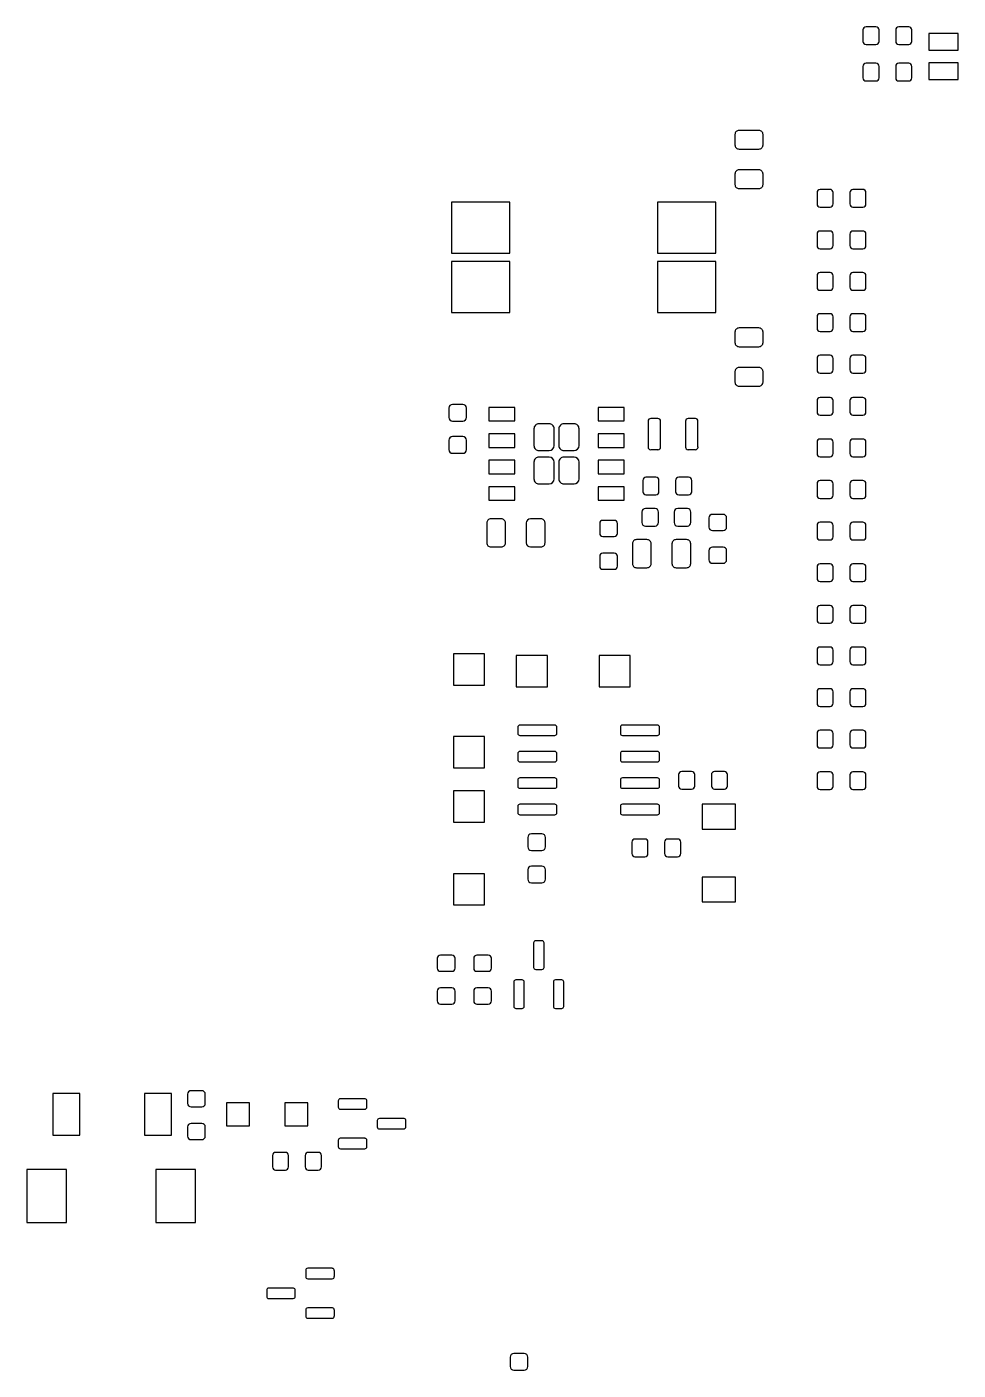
# Model space of a CAD drawing. Extents: x -210 to 210, y -160 to 160.
# Drawn here: x -149.2 to -104.4, y -79 to -14.4 of the extents above; entities that cross this region are included whole.
import ezdxf

# ---------------------------------------------------------------- set-up
doc = ezdxf.new("R2010")
doc.units = 0
doc.header["$MEASUREMENT"] = 0
doc.layers.get('0').update_dxf_attribs({"linetype": 'CONTINUOUS'})

msp = doc.modelspace()

# ---------------------------------------------------------------- linework, layer by layer
for points in [[(-108.2, -14.525, 0.415588), (-108.35, -14.375), (-108.35, -14.375), (-108.825, -14.375), (-108.825, -14.375, 0.414407), (-108.975, -14.525), (-108.975, -14.525), (-108.975, -15.075), (-108.975, -15.075, 0.412847), (-108.825, -15.225), (-108.825, -15.225), (-108.35, -15.225), (-108.35, -15.225, 0.414021), (-108.2, -15.075), (-108.2, -15.075), (-108.2, -14.525)], [(-106.625, -14.525, 0.415588), (-106.775, -14.375), (-106.775, -14.375), (-107.25, -14.375), (-107.25, -14.375, 0.414407), (-107.4, -14.525), (-107.4, -14.525), (-107.4, -15.075), (-107.4, -15.075, 0.412847), (-107.25, -15.225), (-107.25, -15.225), (-106.775, -15.225), (-106.775, -15.225, 0.414021), (-106.625, -15.075), (-106.625, -15.075), (-106.625, -14.525)], [(-108.2, -16.275, 0.415588), (-108.35, -16.124999), (-108.35, -16.124999), (-108.825, -16.124999), (-108.825, -16.124999, 0.414407), (-108.975, -16.275), (-108.975, -16.275), (-108.975, -16.825), (-108.975, -16.825, 0.412847), (-108.825, -16.975), (-108.825, -16.975), (-108.35, -16.975), (-108.35, -16.975, 0.414021), (-108.2, -16.825), (-108.2, -16.825), (-108.2, -16.275)], [(-106.625, -16.275, 0.415588), (-106.775, -16.124999), (-106.775, -16.124999), (-107.25, -16.124999), (-107.25, -16.124999, 0.414407), (-107.4, -16.275), (-107.4, -16.275), (-107.4, -16.825), (-107.4, -16.825, 0.412847), (-107.25, -16.975), (-107.25, -16.975), (-106.775, -16.975), (-106.775, -16.975, 0.414021), (-106.625, -16.825), (-106.625, -16.825), (-106.625, -16.275)], [(-113.775, -19.549999, 0.414214), (-113.975, -19.35), (-113.975, -19.35), (-114.925, -19.35), (-114.925, -19.35, 0.414214), (-115.125, -19.549999), (-115.125, -19.549999), (-115.125, -20.05), (-115.125, -20.05, 0.414214), (-114.925, -20.25), (-114.925, -20.25), (-113.975, -20.25), (-113.975, -20.25, 0.414214), (-113.775, -20.05), (-113.775, -20.05), (-113.775, -19.549999)], [(-113.775, -21.45, 0.414214), (-113.975, -21.25), (-113.975, -21.25), (-114.925, -21.25), (-114.925, -21.25, 0.414214), (-115.125, -21.45), (-115.125, -21.45), (-115.125, -21.95), (-115.125, -21.95, 0.414214), (-114.925, -22.15), (-114.925, -22.15), (-113.975, -22.15), (-113.975, -22.15, 0.414214), (-113.775, -21.95), (-113.775, -21.95), (-113.775, -21.45)], [(-110.405996, -22.34, 0.41559), (-110.555996, -22.19), (-110.555996, -22.19), (-111.031006, -22.19), (-111.031006, -22.19, 0.414385), (-111.180996, -22.34), (-111.180996, -22.34), (-111.180996, -22.89), (-111.180996, -22.89, 0.412844), (-111.031006, -23.04), (-111.031006, -23.04), (-110.555996, -23.04), (-110.555996, -23.04, 0.413999), (-110.405996, -22.89), (-110.405996, -22.89), (-110.405996, -22.34)], [(-108.831006, -22.34, 0.41559), (-108.980996, -22.19), (-108.980996, -22.19), (-109.456006, -22.19), (-109.456006, -22.19, 0.414385), (-109.605996, -22.34), (-109.605996, -22.34), (-109.605996, -22.89), (-109.605996, -22.89, 0.412844), (-109.456006, -23.04), (-109.456006, -23.04), (-108.980996, -23.04), (-108.980996, -23.04, 0.413999), (-108.831006, -22.89), (-108.831006, -22.89), (-108.831006, -22.34)], [(-110.405996, -24.34, 0.415586), (-110.555996, -24.19), (-110.555996, -24.19), (-111.031006, -24.19), (-111.031006, -24.19, 0.41439), (-111.180996, -24.34), (-111.180996, -24.34), (-111.180996, -24.89), (-111.180996, -24.89, 0.412849), (-111.031006, -25.04), (-111.031006, -25.04), (-110.555996, -25.04), (-110.555996, -25.04, 0.413999), (-110.405996, -24.89), (-110.405996, -24.89), (-110.405996, -24.34)], [(-108.831006, -24.34, 0.415586), (-108.980996, -24.19), (-108.980996, -24.19), (-109.456006, -24.19), (-109.456006, -24.19, 0.41439), (-109.605996, -24.34), (-109.605996, -24.34), (-109.605996, -24.89), (-109.605996, -24.89, 0.412849), (-109.456006, -25.04), (-109.456006, -25.04), (-108.980996, -25.04), (-108.980996, -25.04, 0.413999), (-108.831006, -24.89), (-108.831006, -24.89), (-108.831006, -24.34)], [(-110.405996, -26.34, 0.415586), (-110.555996, -26.19), (-110.555996, -26.19), (-111.031006, -26.19), (-111.031006, -26.19, 0.414385), (-111.180996, -26.34), (-111.180996, -26.34), (-111.180996, -26.89), (-111.180996, -26.89, 0.412849), (-111.031006, -27.04), (-111.031006, -27.04), (-110.555996, -27.04), (-110.555996, -27.04, 0.414004), (-110.405996, -26.89), (-110.405996, -26.89), (-110.405996, -26.34)], [(-108.831006, -26.34, 0.415586), (-108.980996, -26.19), (-108.980996, -26.19), (-109.456006, -26.19), (-109.456006, -26.19, 0.414385), (-109.605996, -26.34), (-109.605996, -26.34), (-109.605996, -26.89), (-109.605996, -26.89, 0.412849), (-109.456006, -27.04), (-109.456006, -27.04), (-108.980996, -27.04), (-108.980996, -27.04, 0.414004), (-108.831006, -26.89), (-108.831006, -26.89), (-108.831006, -26.34)], [(-110.405996, -28.315, 0.415586), (-110.555996, -28.165), (-110.555996, -28.165), (-111.031006, -28.165), (-111.031006, -28.165, 0.41439), (-111.180996, -28.315), (-111.180996, -28.315), (-111.180996, -28.865), (-111.180996, -28.865, 0.412849), (-111.031006, -29.015), (-111.031006, -29.015), (-110.555996, -29.015), (-110.555996, -29.015, 0.413999), (-110.405996, -28.865), (-110.405996, -28.865), (-110.405996, -28.315)], [(-108.831006, -28.315, 0.415586), (-108.980996, -28.165), (-108.980996, -28.165), (-109.456006, -28.165), (-109.456006, -28.165, 0.41439), (-109.605996, -28.315), (-109.605996, -28.315), (-109.605996, -28.865), (-109.605996, -28.865, 0.412849), (-109.456006, -29.015), (-109.456006, -29.015), (-108.980996, -29.015), (-108.980996, -29.015, 0.413999), (-108.831006, -28.865), (-108.831006, -28.865), (-108.831006, -28.315)], [(-113.775, -29.05, 0.414214), (-113.975, -28.85), (-113.975, -28.85), (-114.925, -28.85), (-114.925, -28.85, 0.414214), (-115.125, -29.05), (-115.125, -29.05), (-115.125, -29.55), (-115.125, -29.55, 0.414214), (-114.925, -29.75), (-114.925, -29.75), (-113.975, -29.75), (-113.975, -29.75, 0.414214), (-113.775, -29.55), (-113.775, -29.55), (-113.775, -29.05)], [(-110.405996, -30.315, 0.415586), (-110.555996, -30.165), (-110.555996, -30.165), (-111.031006, -30.165), (-111.031006, -30.165, 0.414385), (-111.180996, -30.315), (-111.180996, -30.315), (-111.180996, -30.865), (-111.180996, -30.865, 0.412849), (-111.031006, -31.015), (-111.031006, -31.015), (-110.555996, -31.015), (-110.555996, -31.015, 0.414004), (-110.405996, -30.865), (-110.405996, -30.865), (-110.405996, -30.315)], [(-108.831006, -30.315, 0.415586), (-108.980996, -30.165), (-108.980996, -30.165), (-109.456006, -30.165), (-109.456006, -30.165, 0.414385), (-109.605996, -30.315), (-109.605996, -30.315), (-109.605996, -30.865), (-109.605996, -30.865, 0.412849), (-109.456006, -31.015), (-109.456006, -31.015), (-108.980996, -31.015), (-108.980996, -31.015, 0.414004), (-108.831006, -30.865), (-108.831006, -30.865), (-108.831006, -30.315)], [(-113.775, -30.95, 0.414214), (-113.975, -30.75), (-113.975, -30.75), (-114.925, -30.75), (-114.925, -30.75, 0.414214), (-115.125, -30.95), (-115.125, -30.95), (-115.125, -31.45), (-115.125, -31.45, 0.414214), (-114.925, -31.65), (-114.925, -31.65), (-113.975, -31.65), (-113.975, -31.65, 0.414214), (-113.775, -31.45), (-113.775, -31.45), (-113.775, -30.95)], [(-110.405996, -32.340002, 0.41559), (-110.555996, -32.189998), (-110.555996, -32.189998), (-111.031006, -32.189998), (-111.031006, -32.189998, 0.414395), (-111.180996, -32.340002), (-111.180996, -32.340002), (-111.180996, -32.89), (-111.180996, -32.89, 0.412844), (-111.031006, -33.039998), (-111.031006, -33.039998), (-110.555996, -33.039998), (-110.555996, -33.039998, 0.413994), (-110.405996, -32.89), (-110.405996, -32.89), (-110.405996, -32.340002)], [(-108.831006, -32.340002, 0.41559), (-108.980996, -32.189998), (-108.980996, -32.189998), (-109.456006, -32.189998), (-109.456006, -32.189998, 0.414395), (-109.605996, -32.340002), (-109.605996, -32.340002), (-109.605996, -32.89), (-109.605996, -32.89, 0.412844), (-109.456006, -33.039998), (-109.456006, -33.039998), (-108.980996, -33.039998), (-108.980996, -33.039998, 0.413994), (-108.831006, -32.89), (-108.831006, -32.89), (-108.831006, -32.340002)], [(-128.025, -32.699998, 0.414214), (-128.19999, -32.525), (-128.19999, -32.525), (-128.7, -32.525), (-128.7, -32.525, 0.414214), (-128.875, -32.699998), (-128.875, -32.699998), (-128.875, -33.149998), (-128.875, -33.149998, 0.414214), (-128.7, -33.325002), (-128.7, -33.325002), (-128.19999, -33.325002), (-128.19999, -33.325002, 0.414214), (-128.025, -33.149998), (-128.025, -33.149998), (-128.025, -32.699998)], [(-124.057002, -33.454001), (-124.542002, -33.454001), (-124.542002, -33.454001), (-124.542002, -33.455), (-124.542002, -33.455, 0.414214), (-124.785, -33.698), (-124.785, -33.698), (-124.784004, -33.698999), (-124.784004, -33.698999), (-124.784004, -34.487002), (-124.784004, -34.487002, 0.016483), (-124.784004, -34.503003), (-124.784004, -34.503003, 0.414214), (-124.540996, -34.745999), (-124.540996, -34.745999, 0.021711), (-124.52, -34.743999), (-124.52, -34.743999), (-124.078994, -34.743999), (-124.078994, -34.743999, 0.023743), (-124.055996, -34.745), (-124.055996, -34.745, 0.412993), (-123.814004, -34.503003), (-123.814004, -34.503003, 0.016484), (-123.814004, -34.487002), (-123.814004, -34.487002), (-123.814004, -33.697002), (-123.814004, -33.697002, 0.414214), (-124.057002, -33.455), (-124.057002, -33.455), (-124.057002, -33.454001)], [(-122.857998, -33.454001), (-123.342998, -33.454001), (-123.342998, -33.454001), (-123.342998, -33.455), (-123.342998, -33.455, 0.414214), (-123.585996, -33.698), (-123.585996, -33.698), (-123.585, -33.698999), (-123.585, -33.698999), (-123.585, -34.487002), (-123.585, -34.487002, 0.016483), (-123.585, -34.503003), (-123.585, -34.503003, 0.414214), (-123.342002, -34.745999), (-123.342002, -34.745999, 0.021721), (-123.320996, -34.743999), (-123.320996, -34.743999), (-122.88, -34.743999), (-122.88, -34.743999, 0.023753), (-122.856992, -34.745), (-122.856992, -34.745, 0.412993), (-122.615, -34.503003), (-122.615, -34.503003, 0.016483), (-122.615, -34.487002), (-122.615, -34.487002), (-122.615, -33.697002), (-122.615, -33.697002, 0.414214), (-122.857998, -33.455), (-122.857998, -33.455), (-122.857998, -33.454001)], [(-118.823994, -33.2), (-119.173994, -33.2), (-119.173994, -33.2), (-119.173994, -33.201001), (-119.173994, -33.201001, 0.416348), (-119.3, -33.326001), (-119.3, -33.326001), (-119.299004, -33.327), (-119.299004, -33.327), (-119.299004, -34.563999), (-119.299004, -34.563999, 0.021952), (-119.299004, -34.575), (-119.299004, -34.575, 0.41402), (-119.173994, -34.701001), (-119.173994, -34.701001), (-119.172998, -34.7), (-119.172998, -34.7), (-118.825, -34.7), (-118.825, -34.7), (-118.823994, -34.701001), (-118.823994, -34.701001, 0.414418), (-118.697998, -34.575), (-118.697998, -34.575, 0.021991), (-118.699004, -34.563999), (-118.699004, -34.563999), (-118.699004, -33.325002), (-118.699004, -33.325002, 0.414449), (-118.823994, -33.201001), (-118.823994, -33.201001), (-118.823994, -33.2)], [(-117.025, -33.2), (-117.375, -33.2), (-117.375, -33.2), (-117.375, -33.201001), (-117.375, -33.201001, 0.416325), (-117.500996, -33.326001), (-117.500996, -33.326001), (-117.5, -33.327), (-117.5, -33.327), (-117.5, -34.563999), (-117.5, -34.563999, 0.021952), (-117.5, -34.575), (-117.5, -34.575, 0.413997), (-117.375, -34.701001), (-117.375, -34.701001), (-117.374004, -34.7), (-117.374004, -34.7), (-117.026006, -34.7), (-117.026006, -34.7), (-117.025, -34.701001), (-117.025, -34.701001, 0.414214), (-116.898994, -34.575), (-116.898994, -34.575, 0.021973), (-116.9, -34.563999), (-116.9, -34.563999), (-116.9, -33.325002), (-116.9, -33.325002, 0.414236), (-117.025, -33.201001), (-117.025, -33.201001), (-117.025, -33.2)], [(-128.025, -34.249998, 0.414214), (-128.19999, -34.075), (-128.19999, -34.075), (-128.7, -34.075), (-128.7, -34.075, 0.414214), (-128.875, -34.249998), (-128.875, -34.249998), (-128.875, -34.7), (-128.875, -34.7, 0.414214), (-128.7, -34.875002), (-128.7, -34.875002), (-128.19999, -34.875002), (-128.19999, -34.875002, 0.414214), (-128.025, -34.7), (-128.025, -34.7), (-128.025, -34.249998)], [(-110.405996, -34.340002, 0.41559), (-110.555996, -34.19), (-110.555996, -34.19), (-111.031006, -34.19), (-111.031006, -34.19, 0.414395), (-111.180996, -34.340002), (-111.180996, -34.340002), (-111.180996, -34.89), (-111.180996, -34.89, 0.412844), (-111.031006, -35.039998), (-111.031006, -35.039998), (-110.555996, -35.039998), (-110.555996, -35.039998, 0.414004), (-110.405996, -34.89), (-110.405996, -34.89), (-110.405996, -34.340002)], [(-108.831006, -34.340002, 0.41559), (-108.980996, -34.19), (-108.980996, -34.19), (-109.456006, -34.19), (-109.456006, -34.19, 0.414395), (-109.605996, -34.340002), (-109.605996, -34.340002), (-109.605996, -34.89), (-109.605996, -34.89, 0.412844), (-109.456006, -35.039998), (-109.456006, -35.039998), (-108.980996, -35.039998), (-108.980996, -35.039998, 0.414004), (-108.831006, -34.89), (-108.831006, -34.89), (-108.831006, -34.340002)], [(-124.057002, -35.055), (-124.542002, -35.055), (-124.542002, -35.055), (-124.542002, -35.055999), (-124.542002, -35.055999, 0.414214), (-124.785, -35.298999), (-124.785, -35.298999), (-124.784004, -35.300002), (-124.784004, -35.300002), (-124.784004, -36.088), (-124.784004, -36.088, 0.016483), (-124.784004, -36.104001), (-124.784004, -36.104001, 0.414214), (-124.540996, -36.346997), (-124.540996, -36.346997, 0.02171), (-124.52, -36.345002), (-124.52, -36.345002), (-124.078994, -36.345002), (-124.078994, -36.345002, 0.023743), (-124.055996, -36.345999), (-124.055996, -36.345999, 0.412993), (-123.814004, -36.104001), (-123.814004, -36.104001, 0.016484), (-123.814004, -36.088), (-123.814004, -36.088), (-123.814004, -35.298), (-123.814004, -35.298, 0.414211), (-124.057002, -35.055999), (-124.057002, -35.055999), (-124.057002, -35.055)], [(-122.857998, -35.055), (-123.342998, -35.055), (-123.342998, -35.055), (-123.342998, -35.055999), (-123.342998, -35.055999, 0.414214), (-123.585996, -35.298999), (-123.585996, -35.298999), (-123.585, -35.300002), (-123.585, -35.300002), (-123.585, -36.088), (-123.585, -36.088, 0.016483), (-123.585, -36.104001), (-123.585, -36.104001, 0.414214), (-123.342002, -36.346997), (-123.342002, -36.346997, 0.02172), (-123.320996, -36.345002), (-123.320996, -36.345002), (-122.88, -36.345002), (-122.88, -36.345002, 0.023753), (-122.856992, -36.345999), (-122.856992, -36.345999, 0.412993), (-122.615, -36.104001), (-122.615, -36.104001, 0.016483), (-122.615, -36.088), (-122.615, -36.088), (-122.615, -35.298), (-122.615, -35.298, 0.414211), (-122.857998, -35.055999), (-122.857998, -35.055999), (-122.857998, -35.055)], [(-118.775, -36.175002, 0.415399), (-118.925, -36.025), (-118.925, -36.025), (-119.4, -36.025), (-119.4, -36.025, 0.414605), (-119.55, -36.175002), (-119.55, -36.175002), (-119.55, -36.725), (-119.55, -36.725, 0.413044), (-119.4, -36.874998), (-119.4, -36.874998), (-118.925, -36.874998), (-118.925, -36.874998, 0.413828), (-118.775, -36.725), (-118.775, -36.725), (-118.775, -36.175002)], [(-117.2, -36.175002, 0.415399), (-117.35, -36.025), (-117.35, -36.025), (-117.825, -36.025), (-117.825, -36.025, 0.414605), (-117.975, -36.175002), (-117.975, -36.175002), (-117.975, -36.725), (-117.975, -36.725, 0.413063), (-117.825, -36.874998), (-117.825, -36.874998), (-117.35, -36.874998), (-117.35, -36.874998, 0.413828), (-117.2, -36.725), (-117.2, -36.725), (-117.2, -36.175002)], [(-110.405996, -36.339998, 0.415581), (-110.555996, -36.19), (-110.555996, -36.19), (-111.031006, -36.19), (-111.031006, -36.19, 0.414385), (-111.180996, -36.339998), (-111.180996, -36.339998), (-111.180996, -36.89), (-111.180996, -36.89, 0.412849), (-111.031006, -37.04), (-111.031006, -37.04), (-110.555996, -37.04), (-110.555996, -37.04, 0.413999), (-110.405996, -36.89), (-110.405996, -36.89), (-110.405996, -36.339998)], [(-108.831006, -36.339998, 0.415581), (-108.980996, -36.19), (-108.980996, -36.19), (-109.456006, -36.19), (-109.456006, -36.19, 0.414385), (-109.605996, -36.339998), (-109.605996, -36.339998), (-109.605996, -36.89), (-109.605996, -36.89, 0.412849), (-109.456006, -37.04), (-109.456006, -37.04), (-108.980996, -37.04), (-108.980996, -37.04, 0.413999), (-108.831006, -36.89), (-108.831006, -36.89), (-108.831006, -36.339998)], [(-126.150996, -38.225, 0.414214), (-126.350996, -38.025), (-126.350996, -38.025), (-126.850996, -38.025), (-126.850996, -38.025, 0.414228), (-127.050996, -38.225), (-127.050996, -38.225), (-127.050996, -39.161001), (-127.050996, -39.161001, 0.017482), (-127.050996, -39.175), (-127.050996, -39.175, 0.414228), (-126.850996, -39.375), (-126.850996, -39.375), (-126.350996, -39.375), (-126.350996, -39.375, 0.414214), (-126.150996, -39.175), (-126.150996, -39.175, 0.017483), (-126.150996, -39.161001), (-126.150996, -39.161001), (-126.150996, -38.225)], [(-124.25, -38.225, 0.414357), (-124.45, -38.025), (-124.45, -38.025), (-124.95, -38.025), (-124.95, -38.025, 0.414067), (-125.14999, -38.225), (-125.14999, -38.225), (-125.14999, -39.161001), (-125.14999, -39.161001, 0.017475), (-125.14999, -39.175), (-125.14999, -39.175, 0.414071), (-124.95, -39.375), (-124.95, -39.375), (-124.45, -39.375), (-124.45, -39.375, 0.414357), (-124.25, -39.175), (-124.25, -39.175, 0.017492), (-124.25, -39.161001), (-124.25, -39.161001), (-124.25, -38.225)], [(-118.974004, -37.524998), (-119.425, -37.524998), (-119.425, -37.524998, 0.412548), (-119.6, -37.7), (-119.6, -37.7), (-119.599004, -37.700999), (-119.599004, -37.700999), (-119.599004, -38.187002), (-119.599004, -38.187002, 0.018545), (-119.599004, -38.199998), (-119.599004, -38.199998, 0.412556), (-119.425, -38.375002), (-119.425, -38.375002), (-118.974004, -38.375002), (-118.974004, -38.375002), (-118.955, -38.373999), (-118.955, -38.373999, 0.382716), (-118.8, -38.199998), (-118.8, -38.199998), (-118.799004, -38.199998), (-118.799004, -38.199998), (-118.799004, -37.7), (-118.799004, -37.7), (-118.8, -37.7), (-118.8, -37.7, 0.382719), (-118.955, -37.526001), (-118.955, -37.526001), (-118.974004, -37.524998)], [(-117.425, -37.524998), (-117.875996, -37.524998), (-117.875996, -37.524998, 0.412548), (-118.050996, -37.7), (-118.050996, -37.7), (-118.05, -37.700999), (-118.05, -37.700999), (-118.05, -38.187002), (-118.05, -38.187002, 0.018546), (-118.05, -38.199998), (-118.05, -38.199998, 0.412539), (-117.875996, -38.375002), (-117.875996, -38.375002), (-117.425, -38.375002), (-117.425, -38.375002), (-117.406006, -38.373999), (-117.406006, -38.373999, 0.382716), (-117.251006, -38.199998), (-117.251006, -38.199998), (-117.25, -38.199998), (-117.25, -38.199998), (-117.25, -37.7), (-117.25, -37.7), (-117.251006, -37.7), (-117.251006, -37.7, 0.382719), (-117.406006, -37.526001), (-117.406006, -37.526001), (-117.425, -37.524998)], [(-115.525, -37.981001, 0.414214), (-115.694004, -37.811997), (-115.694004, -37.811997), (-116.205996, -37.811997), (-116.205996, -37.811997, 0.414214), (-116.375, -37.981001), (-116.375, -37.981001), (-116.375, -38.419001), (-116.375, -38.419001, 0.414214), (-116.205996, -38.587998), (-116.205996, -38.587998), (-115.694004, -38.587998), (-115.694004, -38.587998, 0.414214), (-115.525, -38.419001), (-115.525, -38.419001), (-115.525, -37.981001)], [(-120.775, -38.25, 0.41537), (-120.925, -38.1), (-120.925, -38.1), (-121.475, -38.1), (-121.475, -38.1, 0.414982), (-121.625, -38.25), (-121.625, -38.25), (-121.625, -38.725), (-121.625, -38.725, 0.413034), (-121.475, -38.874998), (-121.475, -38.874998), (-120.925, -38.874998), (-120.925, -38.874998, 0.413414), (-120.775, -38.725), (-120.775, -38.725), (-120.775, -38.25)], [(-110.405996, -38.339998, 0.415586), (-110.555996, -38.19), (-110.555996, -38.19), (-111.031006, -38.19), (-111.031006, -38.19, 0.41438), (-111.180996, -38.339998), (-111.180996, -38.339998), (-111.180996, -38.89), (-111.180996, -38.89, 0.41284), (-111.031006, -39.04), (-111.031006, -39.04), (-110.555996, -39.04), (-110.555996, -39.04, 0.413999), (-110.405996, -38.89), (-110.405996, -38.89), (-110.405996, -38.339998)], [(-108.831006, -38.339998, 0.415586), (-108.980996, -38.19), (-108.980996, -38.19), (-109.456006, -38.19), (-109.456006, -38.19, 0.41438), (-109.605996, -38.339998), (-109.605996, -38.339998), (-109.605996, -38.89), (-109.605996, -38.89, 0.41284), (-109.456006, -39.04), (-109.456006, -39.04), (-108.980996, -39.04), (-108.980996, -39.04, 0.413999), (-108.831006, -38.89), (-108.831006, -38.89), (-108.831006, -38.339998)], [(-119.150996, -39.225, 0.414214), (-119.350996, -39.025002), (-119.350996, -39.025002), (-119.850996, -39.025002), (-119.850996, -39.025002, 0.414214), (-120.050996, -39.225), (-120.050996, -39.225), (-120.050996, -40.160999), (-120.050996, -40.160999, 0.017483), (-120.050996, -40.174998), (-120.050996, -40.174998, 0.414214), (-119.850996, -40.375002), (-119.850996, -40.375002), (-119.350996, -40.375002), (-119.350996, -40.375002, 0.414214), (-119.150996, -40.174998), (-119.150996, -40.174998, 0.017482), (-119.150996, -40.160999), (-119.150996, -40.160999), (-119.150996, -39.225)], [(-117.25, -39.225, 0.414214), (-117.45, -39.025002), (-117.45, -39.025002), (-117.95, -39.025002), (-117.95, -39.025002, 0.414214), (-118.15, -39.225), (-118.15, -39.225), (-118.15, -40.160999), (-118.15, -40.160999, 0.017483), (-118.15, -40.174998), (-118.15, -40.174998, 0.414214), (-117.95, -40.375002), (-117.95, -40.375002), (-117.45, -40.375002), (-117.45, -40.375002, 0.414214), (-117.25, -40.174998), (-117.25, -40.174998, 0.017482), (-117.25, -40.160999), (-117.25, -40.160999), (-117.25, -39.225)], [(-115.525, -39.556001, 0.414214), (-115.694004, -39.387), (-115.694004, -39.387), (-116.205996, -39.387), (-116.205996, -39.387, 0.414214), (-116.375, -39.556001), (-116.375, -39.556001), (-116.375, -39.994001), (-116.375, -39.994001, 0.414214), (-116.205996, -40.162998), (-116.205996, -40.162998), (-115.694004, -40.162998), (-115.694004, -40.162998, 0.414214), (-115.525, -39.994001), (-115.525, -39.994001), (-115.525, -39.556001)], [(-120.775, -39.825, 0.41537), (-120.925, -39.675), (-120.925, -39.675), (-121.475, -39.675), (-121.475, -39.675, 0.414997), (-121.625, -39.825), (-121.625, -39.825), (-121.625, -40.3), (-121.625, -40.3, 0.413039), (-121.475, -40.45), (-121.475, -40.45), (-120.925, -40.45), (-120.925, -40.45, 0.413424), (-120.775, -40.3), (-120.775, -40.3), (-120.775, -39.825)], [(-110.405996, -40.34, 0.41559), (-110.555996, -40.19), (-110.555996, -40.19), (-111.031006, -40.19), (-111.031006, -40.19, 0.414385), (-111.180996, -40.34), (-111.180996, -40.34), (-111.180996, -40.89), (-111.180996, -40.89, 0.412849), (-111.031006, -41.04), (-111.031006, -41.04), (-110.555996, -41.04), (-110.555996, -41.04, 0.413999), (-110.405996, -40.89), (-110.405996, -40.89), (-110.405996, -40.34)], [(-108.831006, -40.34, 0.41559), (-108.980996, -40.19), (-108.980996, -40.19), (-109.456006, -40.19), (-109.456006, -40.19, 0.414385), (-109.605996, -40.34), (-109.605996, -40.34), (-109.605996, -40.89), (-109.605996, -40.89, 0.412849), (-109.456006, -41.04), (-109.456006, -41.04), (-108.980996, -41.04), (-108.980996, -41.04, 0.413999), (-108.831006, -40.89), (-108.831006, -40.89), (-108.831006, -40.34)], [(-110.405996, -42.34, 0.41559), (-110.555996, -42.19), (-110.555996, -42.19), (-111.031006, -42.19), (-111.031006, -42.19, 0.414385), (-111.180996, -42.34), (-111.180996, -42.34), (-111.180996, -42.89), (-111.180996, -42.89, 0.412854), (-111.031006, -43.04), (-111.031006, -43.04), (-110.555996, -43.04), (-110.555996, -43.04, 0.414004), (-110.405996, -42.89), (-110.405996, -42.89), (-110.405996, -42.34)], [(-108.831006, -42.34, 0.41559), (-108.980996, -42.19), (-108.980996, -42.19), (-109.456006, -42.19), (-109.456006, -42.19, 0.414385), (-109.605996, -42.34), (-109.605996, -42.34), (-109.605996, -42.89), (-109.605996, -42.89, 0.412854), (-109.456006, -43.04), (-109.456006, -43.04), (-108.980996, -43.04), (-108.980996, -43.04, 0.414004), (-108.831006, -42.89), (-108.831006, -42.89), (-108.831006, -42.34)], [(-110.405996, -44.34, 0.41559), (-110.555996, -44.19), (-110.555996, -44.19), (-111.031006, -44.19), (-111.031006, -44.19, 0.414376), (-111.180996, -44.34), (-111.180996, -44.34), (-111.180996, -44.89), (-111.180996, -44.89, 0.412854), (-111.031006, -45.04), (-111.031006, -45.04), (-110.555996, -45.04), (-110.555996, -45.04, 0.414004), (-110.405996, -44.89), (-110.405996, -44.89), (-110.405996, -44.34)], [(-108.831006, -44.34, 0.41559), (-108.980996, -44.19), (-108.980996, -44.19), (-109.456006, -44.19), (-109.456006, -44.19, 0.414376), (-109.605996, -44.34), (-109.605996, -44.34), (-109.605996, -44.89), (-109.605996, -44.89, 0.412854), (-109.456006, -45.04), (-109.456006, -45.04), (-108.980996, -45.04), (-108.980996, -45.04, 0.414004), (-108.831006, -44.89), (-108.831006, -44.89), (-108.831006, -44.34)], [(-110.405996, -46.34, 0.41559), (-110.555996, -46.19), (-110.555996, -46.19), (-111.031006, -46.19), (-111.031006, -46.19, 0.414385), (-111.180996, -46.34), (-111.180996, -46.34), (-111.180996, -46.89), (-111.180996, -46.89, 0.412854), (-111.031006, -47.04), (-111.031006, -47.04), (-110.555996, -47.04), (-110.555996, -47.04, 0.414004), (-110.405996, -46.89), (-110.405996, -46.89), (-110.405996, -46.34)], [(-108.831006, -46.34, 0.41559), (-108.980996, -46.19), (-108.980996, -46.19), (-109.456006, -46.19), (-109.456006, -46.19, 0.414385), (-109.605996, -46.34), (-109.605996, -46.34), (-109.605996, -46.89), (-109.605996, -46.89, 0.412854), (-109.456006, -47.04), (-109.456006, -47.04), (-108.980996, -47.04), (-108.980996, -47.04, 0.414004), (-108.831006, -46.89), (-108.831006, -46.89), (-108.831006, -46.34)], [(-123.681006, -48.04, 0.415691), (-123.781006, -47.94), (-123.781006, -47.94), (-125.461992, -47.94), (-125.461992, -47.94, 0.412745), (-125.562002, -48.04), (-125.562002, -48.04), (-125.562002, -48.34), (-125.562002, -48.34, 0.412745), (-125.461992, -48.44), (-125.461992, -48.44), (-123.781006, -48.44), (-123.781006, -48.44, 0.415691), (-123.681006, -48.34), (-123.681006, -48.34), (-123.681006, -48.04)], [(-118.75, -48.04, 0.412773), (-118.85, -47.94), (-118.85, -47.94), (-120.530996, -47.94), (-120.530996, -47.94, 0.415691), (-120.631006, -48.04), (-120.631006, -48.04), (-120.631006, -48.34), (-120.631006, -48.34, 0.415691), (-120.530996, -48.44), (-120.530996, -48.44), (-118.85, -48.44), (-118.85, -48.44, 0.412773), (-118.75, -48.34), (-118.75, -48.34), (-118.75, -48.04)], [(-110.405996, -48.34, 0.41559), (-110.555996, -48.19), (-110.555996, -48.19), (-111.031006, -48.19), (-111.031006, -48.19, 0.414385), (-111.180996, -48.34), (-111.180996, -48.34), (-111.180996, -48.89), (-111.180996, -48.89, 0.412844), (-111.031006, -49.04), (-111.031006, -49.04), (-110.555996, -49.04), (-110.555996, -49.04, 0.414004), (-110.405996, -48.89), (-110.405996, -48.89), (-110.405996, -48.34)], [(-108.831006, -48.34, 0.41559), (-108.980996, -48.19), (-108.980996, -48.19), (-109.456006, -48.19), (-109.456006, -48.19, 0.414385), (-109.605996, -48.34), (-109.605996, -48.34), (-109.605996, -48.89), (-109.605996, -48.89, 0.412844), (-109.456006, -49.04), (-109.456006, -49.04), (-108.980996, -49.04), (-108.980996, -49.04, 0.414004), (-108.831006, -48.89), (-108.831006, -48.89), (-108.831006, -48.34)], [(-123.681006, -49.31, 0.415691), (-123.781006, -49.21), (-123.781006, -49.21), (-125.461992, -49.21), (-125.461992, -49.21, 0.412731), (-125.562002, -49.31), (-125.562002, -49.31), (-125.562002, -49.61), (-125.562002, -49.61, 0.412745), (-125.461992, -49.71), (-125.461992, -49.71), (-123.781006, -49.71), (-123.781006, -49.71, 0.415691), (-123.681006, -49.61), (-123.681006, -49.61), (-123.681006, -49.31)], [(-118.75, -49.31, 0.412759), (-118.85, -49.21), (-118.85, -49.21), (-120.530996, -49.21), (-120.530996, -49.21, 0.415691), (-120.631006, -49.31), (-120.631006, -49.31), (-120.631006, -49.61), (-120.631006, -49.61, 0.415691), (-120.530996, -49.71), (-120.530996, -49.71), (-118.85, -49.71), (-118.85, -49.71, 0.412773), (-118.75, -49.61), (-118.75, -49.61), (-118.75, -49.31)], [(-117.055, -50.32, 0.41559), (-117.205, -50.17), (-117.205, -50.17), (-117.68, -50.17), (-117.68, -50.17, 0.414395), (-117.83, -50.32), (-117.83, -50.32), (-117.83, -50.87), (-117.83, -50.87, 0.412854), (-117.68, -51.02), (-117.68, -51.02), (-117.205, -51.02), (-117.205, -51.02, 0.414023), (-117.055, -50.87), (-117.055, -50.87), (-117.055, -50.32)], [(-115.48, -50.32, 0.41559), (-115.63, -50.17), (-115.63, -50.17), (-116.105, -50.17), (-116.105, -50.17, 0.414414), (-116.255, -50.32), (-116.255, -50.32), (-116.255, -50.87), (-116.255, -50.87, 0.412854), (-116.105, -51.02), (-116.105, -51.02), (-115.63, -51.02), (-115.63, -51.02, 0.414023), (-115.48, -50.87), (-115.48, -50.87), (-115.48, -50.32)], [(-110.405996, -50.34, 0.41559), (-110.555996, -50.19), (-110.555996, -50.19), (-111.031006, -50.19), (-111.031006, -50.19, 0.414385), (-111.180996, -50.34), (-111.180996, -50.34), (-111.180996, -50.89), (-111.180996, -50.89, 0.412844), (-111.031006, -51.04), (-111.031006, -51.04), (-110.555996, -51.04), (-110.555996, -51.04, 0.414004), (-110.405996, -50.89), (-110.405996, -50.89), (-110.405996, -50.34)], [(-108.831006, -50.34, 0.41559), (-108.980996, -50.19), (-108.980996, -50.19), (-109.456006, -50.19), (-109.456006, -50.19, 0.414385), (-109.605996, -50.34), (-109.605996, -50.34), (-109.605996, -50.89), (-109.605996, -50.89, 0.412844), (-109.456006, -51.04), (-109.456006, -51.04), (-108.980996, -51.04), (-108.980996, -51.04, 0.414004), (-108.831006, -50.89), (-108.831006, -50.89), (-108.831006, -50.34)], [(-123.681006, -50.58, 0.415691), (-123.781006, -50.48), (-123.781006, -50.48), (-125.461992, -50.48), (-125.461992, -50.48, 0.412731), (-125.562002, -50.58), (-125.562002, -50.58), (-125.562002, -50.88), (-125.562002, -50.88, 0.412745), (-125.461992, -50.98), (-125.461992, -50.98), (-123.781006, -50.98), (-123.781006, -50.98, 0.415691), (-123.681006, -50.88), (-123.681006, -50.88), (-123.681006, -50.58)], [(-118.75, -50.58, 0.412759), (-118.85, -50.48), (-118.85, -50.48), (-120.530996, -50.48), (-120.530996, -50.48, 0.415691), (-120.631006, -50.58), (-120.631006, -50.58), (-120.631006, -50.88), (-120.631006, -50.88, 0.415691), (-120.530996, -50.98), (-120.530996, -50.98), (-118.85, -50.98), (-118.85, -50.98, 0.412773), (-118.75, -50.88), (-118.75, -50.88), (-118.75, -50.58)], [(-123.681006, -51.85, 0.415691), (-123.781006, -51.75), (-123.781006, -51.75), (-125.461992, -51.75), (-125.461992, -51.75, 0.412731), (-125.562002, -51.85), (-125.562002, -51.85), (-125.562002, -52.15), (-125.562002, -52.15, 0.412745), (-125.461992, -52.25), (-125.461992, -52.25), (-123.781006, -52.25), (-123.781006, -52.25, 0.415691), (-123.681006, -52.15), (-123.681006, -52.15), (-123.681006, -51.85)], [(-118.75, -51.85, 0.412759), (-118.85, -51.75), (-118.85, -51.75), (-120.530996, -51.75), (-120.530996, -51.75, 0.415691), (-120.631006, -51.85), (-120.631006, -51.85), (-120.631006, -52.15), (-120.631006, -52.15, 0.415691), (-120.530996, -52.25), (-120.530996, -52.25), (-118.85, -52.25), (-118.85, -52.25, 0.412773), (-118.75, -52.15), (-118.75, -52.15), (-118.75, -51.85)], [(-124.231006, -53.345, 0.414393), (-124.406006, -53.17), (-124.406006, -53.17), (-124.905996, -53.17), (-124.905996, -53.17, 0.41405), (-125.081006, -53.345), (-125.081006, -53.345), (-125.081006, -53.795), (-125.081006, -53.795, 0.41405), (-124.905996, -53.97), (-124.905996, -53.97), (-124.406006, -53.97), (-124.406006, -53.97, 0.414393), (-124.231006, -53.795), (-124.231006, -53.795), (-124.231006, -53.345)], [(-119.305996, -53.57, 0.415571), (-119.455996, -53.42), (-119.455996, -53.42), (-119.930996, -53.42), (-119.930996, -53.42, 0.414404), (-120.080996, -53.57), (-120.080996, -53.57), (-120.080996, -54.12), (-120.080996, -54.12, 0.412854), (-119.930996, -54.27), (-119.930996, -54.27), (-119.455996, -54.27), (-119.455996, -54.27, 0.413994), (-119.305996, -54.12), (-119.305996, -54.12), (-119.305996, -53.57)], [(-117.730996, -53.57, 0.415571), (-117.880996, -53.42), (-117.880996, -53.42), (-118.355996, -53.42), (-118.355996, -53.42, 0.414404), (-118.505996, -53.57), (-118.505996, -53.57), (-118.505996, -54.12), (-118.505996, -54.12, 0.412854), (-118.355996, -54.27), (-118.355996, -54.27), (-117.880996, -54.27), (-117.880996, -54.27, 0.413994), (-117.730996, -54.12), (-117.730996, -54.12), (-117.730996, -53.57)], [(-124.231006, -54.895, 0.414393), (-124.406006, -54.72), (-124.406006, -54.72), (-124.905996, -54.72), (-124.905996, -54.72, 0.41405), (-125.081006, -54.895), (-125.081006, -54.895), (-125.081006, -55.345), (-125.081006, -55.345, 0.41405), (-124.905996, -55.52), (-124.905996, -55.52), (-124.406006, -55.52), (-124.406006, -55.52, 0.414393), (-124.231006, -55.345), (-124.231006, -55.345), (-124.231006, -54.895)], [(-124.3, -58.412002, 0.415662), (-124.4, -58.311997), (-124.4, -58.311997), (-124.7, -58.311997), (-124.7, -58.311997, 0.415662), (-124.8, -58.412002), (-124.8, -58.412002), (-124.8, -59.586997), (-124.8, -59.586997, 0.412745), (-124.7, -59.687002), (-124.7, -59.687002), (-124.4, -59.687002), (-124.4, -59.687002, 0.412745), (-124.3, -59.586997), (-124.3, -59.586997), (-124.3, -58.412002)], [(-128.575996, -59.15, 0.415198), (-128.726006, -59), (-128.726006, -59), (-129.275996, -59), (-129.275996, -59, 0.415198), (-129.426006, -59.15), (-129.426006, -59.15), (-129.426006, -59.625), (-129.426006, -59.625, 0.413253), (-129.275996, -59.775), (-129.275996, -59.775), (-128.726006, -59.775), (-128.726006, -59.775, 0.413272), (-128.575996, -59.625), (-128.575996, -59.625), (-128.575996, -59.15)], [(-126.826006, -59.15, 0.415198), (-126.975996, -59), (-126.975996, -59), (-127.525996, -59), (-127.525996, -59, 0.415198), (-127.675996, -59.15), (-127.675996, -59.15), (-127.675996, -59.625), (-127.675996, -59.625, 0.413234), (-127.525996, -59.775), (-127.525996, -59.775), (-126.975996, -59.775), (-126.975996, -59.775, 0.413233), (-126.826006, -59.625), (-126.826006, -59.625), (-126.826006, -59.15)], [(-128.575996, -60.723999, 0.413262), (-128.726006, -60.573999), (-128.726006, -60.573999), (-129.275996, -60.573999), (-129.275996, -60.573999, 0.413243), (-129.426006, -60.723999), (-129.426006, -60.723999), (-129.426006, -61.198999), (-129.426006, -61.198999, 0.415207), (-129.275996, -61.348999), (-129.275996, -61.348999), (-128.726006, -61.348999), (-128.726006, -61.348999, 0.415207), (-128.575996, -61.198999), (-128.575996, -61.198999), (-128.575996, -60.723999)], [(-126.826006, -60.723999, 0.413224), (-126.975996, -60.573999), (-126.975996, -60.573999), (-127.525996, -60.573999), (-127.525996, -60.573999, 0.413224), (-127.675996, -60.723999), (-127.675996, -60.723999), (-127.675996, -61.198999), (-127.675996, -61.198999, 0.415207), (-127.525996, -61.348999), (-127.525996, -61.348999), (-126.975996, -61.348999), (-126.975996, -61.348999, 0.415207), (-126.826006, -61.198999), (-126.826006, -61.198999), (-126.826006, -60.723999)], [(-125.250996, -60.288003, 0.415705), (-125.350996, -60.187998), (-125.350996, -60.187998), (-125.651006, -60.187998), (-125.651006, -60.187998, 0.415705), (-125.751006, -60.288003), (-125.751006, -60.288003), (-125.751006, -61.462998), (-125.751006, -61.462998, 0.412745), (-125.651006, -61.562998), (-125.651006, -61.562998), (-125.350996, -61.562998), (-125.350996, -61.562998, 0.412745), (-125.250996, -61.462998), (-125.250996, -61.462998), (-125.250996, -60.288003)], [(-123.35, -60.288003, 0.415705), (-123.45, -60.187998), (-123.45, -60.187998), (-123.75, -60.187998), (-123.75, -60.187998, 0.415677), (-123.85, -60.288003), (-123.85, -60.288003), (-123.85, -61.462998), (-123.85, -61.462998, 0.412745), (-123.75, -61.562998), (-123.75, -61.562998), (-123.45, -61.562998), (-123.45, -61.562998, 0.412745), (-123.35, -61.462998), (-123.35, -61.462998), (-123.35, -60.288003)], [(-140.57501, -65.686001, 0.414214), (-140.744004, -65.517002), (-140.744004, -65.517002), (-141.256006, -65.517002), (-141.256006, -65.517002, 0.414214), (-141.425, -65.686001), (-141.425, -65.686001), (-141.425, -66.123999), (-141.425, -66.123999, 0.414214), (-141.256006, -66.293003), (-141.256006, -66.293003), (-140.744004, -66.293003), (-140.744004, -66.293003, 0.414214), (-140.57501, -66.123999), (-140.57501, -66.123999), (-140.57501, -65.686001)], [(-132.911992, -65.904995), (-134.086992, -65.904995), (-134.086992, -65.904995), (-134.086992, -65.906001), (-134.086992, -65.906001), (-134.087998, -65.906001), (-134.087998, -65.906001, 0.414185), (-134.187998, -66.005996), (-134.187998, -66.005996), (-134.187002, -66.007002), (-134.187002, -66.007002), (-134.187002, -66.292002), (-134.187002, -66.292002, 0.034971), (-134.187998, -66.306001), (-134.187998, -66.306001, 0.414242), (-134.086992, -66.405996), (-134.086992, -66.405996, 0.022583), (-134.077998, -66.405), (-134.077998, -66.405), (-132.911992, -66.405), (-132.911992, -66.405, 0.411256), (-132.813008, -66.306001), (-132.813008, -66.306001), (-132.813008, -66.304995), (-132.813008, -66.304995), (-132.811992, -66.304995), (-132.811992, -66.304995), (-132.811992, -66.005), (-132.811992, -66.005), (-132.813008, -66.005), (-132.813008, -66.005, 0.362152), (-132.89499, -65.907002), (-132.89499, -65.907002), (-132.911992, -65.906001), (-132.911992, -65.906001), (-132.911992, -65.904995)], [(-140.57501, -67.261001, 0.414214), (-140.744004, -67.092002), (-140.744004, -67.092002), (-141.256006, -67.092002), (-141.256006, -67.092002, 0.414214), (-141.425, -67.261001), (-141.425, -67.261001), (-141.425, -67.698999), (-141.425, -67.698999, 0.414214), (-141.256006, -67.868003), (-141.256006, -67.868003), (-140.744004, -67.868003), (-140.744004, -67.868003, 0.414214), (-140.57501, -67.698999), (-140.57501, -67.698999), (-140.57501, -67.261001)], [(-131.036992, -66.855), (-132.212002, -66.855), (-132.212002, -66.855), (-132.212002, -66.855996), (-132.212002, -66.855996), (-132.212998, -66.855996), (-132.212998, -66.855996, 0.414214), (-132.312998, -66.956001), (-132.312998, -66.956001), (-132.312002, -66.956997), (-132.312002, -66.956997), (-132.312002, -67.241997), (-132.312002, -67.241997, 0.034971), (-132.312998, -67.255996), (-132.312998, -67.255996, 0.411314), (-132.212998, -67.355996), (-132.212998, -67.355996, 0.025084), (-132.202998, -67.355), (-132.202998, -67.355), (-131.036992, -67.355), (-131.036992, -67.355, 0.411256), (-130.937998, -67.255996), (-130.937998, -67.255996), (-130.937998, -67.255), (-130.937998, -67.255), (-130.936992, -67.255), (-130.936992, -67.255), (-130.936992, -66.955), (-130.936992, -66.955), (-130.937998, -66.955), (-130.937998, -66.955, 0.362141), (-131.01999, -66.857002), (-131.01999, -66.857002), (-131.036992, -66.855996), (-131.036992, -66.855996), (-131.036992, -66.855)], [(-132.911992, -67.805), (-134.086992, -67.805), (-134.086992, -67.805), (-134.086992, -67.805996), (-134.086992, -67.805996), (-134.087998, -67.805996), (-134.087998, -67.805996, 0.414214), (-134.187998, -67.906001), (-134.187998, -67.906001), (-134.187002, -67.906997), (-134.187002, -67.906997), (-134.187002, -68.191997), (-134.187002, -68.191997, 0.032488), (-134.187998, -68.205), (-134.187998, -68.205, 0.417148), (-134.086992, -68.306001), (-134.086992, -68.306001, 0.022585), (-134.077998, -68.305), (-134.077998, -68.305), (-132.911992, -68.305), (-132.911992, -68.305, 0.411256), (-132.813008, -68.205996), (-132.813008, -68.205996), (-132.813008, -68.205), (-132.813008, -68.205), (-132.811992, -68.205), (-132.811992, -68.205), (-132.811992, -67.905), (-132.811992, -67.905), (-132.813008, -67.905), (-132.813008, -67.905, 0.362166), (-132.89499, -67.806997), (-132.89499, -67.806997), (-132.911992, -67.805996), (-132.911992, -67.805996), (-132.911992, -67.805)], [(-136.575, -68.63, 0.415552), (-136.72499, -68.48), (-136.72499, -68.48), (-137.2, -68.48), (-137.2, -68.48, 0.414605), (-137.34999, -68.63), (-137.34999, -68.63), (-137.34999, -69.179995), (-137.34999, -69.179995, 0.413044), (-137.2, -69.33), (-137.2, -69.33), (-136.72499, -69.33), (-136.72499, -69.33, 0.413823), (-136.575, -69.179995), (-136.575, -69.179995), (-136.575, -68.63)], [(-135.00001, -68.63, 0.41559), (-135.15, -68.48), (-135.15, -68.48), (-135.625, -68.48), (-135.625, -68.48, 0.414605), (-135.775, -68.63), (-135.775, -68.63), (-135.775, -69.179995), (-135.775, -69.179995, 0.413063), (-135.625, -69.33), (-135.625, -69.33), (-135.15, -69.33), (-135.15, -69.33, 0.413823), (-135.00001, -69.179995), (-135.00001, -69.179995), (-135.00001, -68.63)], [(-134.47499, -74.055), (-135.64999, -74.055), (-135.64999, -74.055), (-135.64999, -74.056001), (-135.64999, -74.056001), (-135.650996, -74.056001), (-135.650996, -74.056001, 0.414214), (-135.750996, -74.156001), (-135.750996, -74.156001), (-135.75, -74.157002), (-135.75, -74.157002), (-135.75, -74.441997), (-135.75, -74.441997, 0.034983), (-135.750996, -74.456001), (-135.750996, -74.456001, 0.411299), (-135.650996, -74.556001), (-135.650996, -74.556001, 0.025083), (-135.640996, -74.555), (-135.640996, -74.555), (-134.47499, -74.555), (-134.47499, -74.555, 0.411241), (-134.376006, -74.456001), (-134.376006, -74.456001), (-134.376006, -74.455), (-134.376006, -74.455), (-134.37501, -74.455), (-134.37501, -74.455), (-134.37501, -74.155005), (-134.37501, -74.155005), (-134.376006, -74.155005), (-134.376006, -74.155005, 0.362223), (-134.458008, -74.056997), (-134.458008, -74.056997), (-134.47499, -74.056001), (-134.47499, -74.056001), (-134.47499, -74.055)], [(-136.35001, -75.005), (-137.52499, -75.005), (-137.52499, -75.005), (-137.52499, -75.006001), (-137.52499, -75.006001), (-137.526006, -75.006001), (-137.526006, -75.006001, 0.414214), (-137.625996, -75.106001), (-137.625996, -75.106001), (-137.62499, -75.107002), (-137.62499, -75.107002), (-137.62499, -75.392002), (-137.62499, -75.392002, 0.032479), (-137.625996, -75.405), (-137.625996, -75.405, 0.417162), (-137.52499, -75.506001), (-137.52499, -75.506001, 0.022558), (-137.516006, -75.505005), (-137.516006, -75.505005), (-136.35001, -75.505005), (-136.35001, -75.505005, 0.411313), (-136.251006, -75.406001), (-136.251006, -75.406001), (-136.251006, -75.405), (-136.251006, -75.405), (-136.25, -75.405), (-136.25, -75.405), (-136.25, -75.104995), (-136.25, -75.104995), (-136.251006, -75.104995), (-136.251006, -75.104995, 0.362222), (-136.333008, -75.006997), (-136.333008, -75.006997), (-136.35001, -75.006001), (-136.35001, -75.006001), (-136.35001, -75.005)], [(-134.47499, -75.955005), (-135.64999, -75.955005), (-135.64999, -75.955005), (-135.64999, -75.956001), (-135.64999, -75.956001), (-135.650996, -75.956001), (-135.650996, -75.956001, 0.414214), (-135.750996, -76.055996), (-135.750996, -76.055996), (-135.75, -76.057002), (-135.75, -76.057002), (-135.75, -76.342002), (-135.75, -76.342002, 0.034971), (-135.750996, -76.356001), (-135.750996, -76.356001, 0.411314), (-135.650996, -76.456001), (-135.650996, -76.456001, 0.025086), (-135.640996, -76.454995), (-135.640996, -76.454995), (-134.47499, -76.454995), (-134.47499, -76.454995, 0.411256), (-134.376006, -76.356001), (-134.376006, -76.356001), (-134.376006, -76.355005), (-134.376006, -76.355005), (-134.37501, -76.355005), (-134.37501, -76.355005), (-134.37501, -76.055), (-134.37501, -76.055), (-134.376006, -76.055), (-134.376006, -76.055, 0.362206), (-134.458008, -75.957002), (-134.458008, -75.957002), (-134.47499, -75.956001), (-134.47499, -75.956001), (-134.47499, -75.955005)], [(-125.075996, -78.325005, 0.414214), (-125.250996, -78.149995), (-125.250996, -78.149995), (-125.751006, -78.149995), (-125.751006, -78.149995, 0.414214), (-125.926006, -78.325005), (-125.926006, -78.325005), (-125.926006, -78.774995), (-125.926006, -78.774995, 0.414214), (-125.751006, -78.950005), (-125.751006, -78.950005), (-125.250996, -78.950005), (-125.250996, -78.950005, 0.414214), (-125.075996, -78.774995), (-125.075996, -78.774995), (-125.075996, -78.325005)]]:
    msp.add_lwpolyline(points, format="xyb")
for points in [[(-104.4, -14.7), (-105.8, -14.7), (-105.8, -14.7), (-105.8, -15.5), (-105.8, -15.5), (-104.4, -15.5), (-104.4, -15.5), (-104.4, -14.7)], [(-104.4, -16.1), (-105.8, -16.1), (-105.8, -16.1), (-105.8, -16.899999), (-105.8, -16.899999), (-104.4, -16.899999), (-104.4, -16.899999), (-104.4, -16.1)], [(-125.94999, -22.8), (-128.75, -22.8), (-128.75, -22.8), (-128.75, -25.25), (-128.75, -25.25), (-125.94999, -25.25), (-125.94999, -25.25), (-125.94999, -22.8)], [(-116.05, -22.8), (-118.85, -22.8), (-118.85, -22.8), (-118.85, -25.25), (-118.85, -25.25), (-116.05, -25.25), (-116.05, -25.25), (-116.05, -22.8)], [(-125.94999, -25.65), (-128.75, -25.65), (-128.75, -25.65), (-128.75, -28.1), (-128.75, -28.1), (-125.94999, -28.1), (-125.94999, -28.1), (-125.94999, -25.65)], [(-116.05, -25.65), (-118.85, -25.65), (-118.85, -25.65), (-118.85, -28.1), (-118.85, -28.1), (-116.05, -28.1), (-116.05, -28.1), (-116.05, -25.65)], [(-125.7, -32.669998), (-126.95, -32.669998), (-126.95, -32.669998), (-126.95, -33.319998), (-126.95, -33.319998), (-125.7, -33.319998), (-125.7, -33.319998), (-125.7, -32.669998)], [(-120.45, -32.669998), (-121.7, -32.669998), (-121.7, -32.669998), (-121.7, -33.319998), (-121.7, -33.319998), (-120.45, -33.319998), (-120.45, -33.319998), (-120.45, -32.669998)], [(-125.7, -33.939998), (-126.95, -33.939998), (-126.95, -33.939998), (-126.95, -34.589998), (-126.95, -34.589998), (-125.7, -34.589998), (-125.7, -34.589998), (-125.7, -33.939998)], [(-120.45, -33.939998), (-121.7, -33.939998), (-121.7, -33.939998), (-121.7, -34.589998), (-121.7, -34.589998), (-120.45, -34.589998), (-120.45, -34.589998), (-120.45, -33.939998)], [(-125.7, -35.209998), (-126.95, -35.209998), (-126.95, -35.209998), (-126.95, -35.859998), (-126.95, -35.859998), (-125.7, -35.859998), (-125.7, -35.859998), (-125.7, -35.209998)], [(-120.45, -35.209998), (-121.7, -35.209998), (-121.7, -35.209998), (-121.7, -35.859998), (-121.7, -35.859998), (-120.45, -35.859998), (-120.45, -35.859998), (-120.45, -35.209998)], [(-125.7, -36.479998), (-126.95, -36.479998), (-126.95, -36.479998), (-126.95, -37.129998), (-126.95, -37.129998), (-125.7, -37.129998), (-125.7, -37.129998), (-125.7, -36.479998)], [(-120.45, -36.479998), (-121.7, -36.479998), (-121.7, -36.479998), (-121.7, -37.129998), (-121.7, -37.129998), (-120.45, -37.129998), (-120.45, -37.129998), (-120.45, -36.479998)], [(-127.15501, -44.515), (-128.655, -44.515), (-128.655, -44.515), (-128.655, -46.015), (-128.655, -46.015), (-127.15501, -46.015), (-127.15501, -46.015), (-127.15501, -44.515)], [(-124.135, -44.595), (-125.635, -44.595), (-125.635, -44.595), (-125.635, -46.095), (-125.635, -46.095), (-124.135, -46.095), (-124.135, -46.095), (-124.135, -44.595)], [(-120.155, -44.595), (-121.655, -44.595), (-121.655, -44.595), (-121.655, -46.095), (-121.655, -46.095), (-120.155, -46.095), (-120.155, -46.095), (-120.155, -44.595)], [(-127.15501, -48.495), (-128.655, -48.495), (-128.655, -48.495), (-128.655, -49.995), (-128.655, -49.995), (-127.15501, -49.995), (-127.15501, -49.995), (-127.15501, -48.495)], [(-127.15501, -51.105), (-128.655, -51.105), (-128.655, -51.105), (-128.655, -52.605), (-128.655, -52.605), (-127.15501, -52.605), (-127.15501, -52.605), (-127.15501, -51.105)], [(-115.105, -51.745), (-116.705, -51.745), (-116.705, -51.745), (-116.705, -52.945), (-116.705, -52.945), (-115.105, -52.945), (-115.105, -52.945), (-115.105, -51.745)], [(-127.15501, -55.085), (-128.655, -55.085), (-128.655, -55.085), (-128.655, -56.585), (-128.655, -56.585), (-127.15501, -56.585), (-127.15501, -56.585), (-127.15501, -55.085)], [(-115.105, -55.245), (-116.705, -55.245), (-116.705, -55.245), (-116.705, -56.445), (-116.705, -56.445), (-115.105, -56.445), (-115.105, -56.445), (-115.105, -55.245)], [(-146.59999, -65.655), (-147.9, -65.655), (-147.9, -65.655), (-147.9, -67.654995), (-147.9, -67.654995), (-146.59999, -67.654995), (-146.59999, -67.654995), (-146.59999, -65.655)], [(-142.19999, -65.655), (-143.5, -65.655), (-143.5, -65.655), (-143.5, -67.654995), (-143.5, -67.654995), (-142.19999, -67.654995), (-142.19999, -67.654995), (-142.19999, -65.655)], [(-138.45, -66.105), (-139.55, -66.105), (-139.55, -66.105), (-139.55, -67.204995), (-139.55, -67.204995), (-138.45, -67.204995), (-138.45, -67.204995), (-138.45, -66.105)], [(-135.64999, -66.105), (-136.75, -66.105), (-136.75, -66.105), (-136.75, -67.204995), (-136.75, -67.204995), (-135.64999, -67.204995), (-135.64999, -67.204995), (-135.64999, -66.105)], [(-147.25, -69.305005), (-149.15, -69.305005), (-149.15, -69.305005), (-149.15, -71.855), (-149.15, -71.855), (-147.25, -71.855), (-147.25, -71.855), (-147.25, -69.305005)], [(-141.05, -69.305005), (-142.95, -69.305005), (-142.95, -69.305005), (-142.95, -71.855), (-142.95, -71.855), (-141.05, -71.855), (-141.05, -71.855), (-141.05, -69.305005)]]:
    msp.add_lwpolyline(points)

doc.saveas('drawing.dxf')
